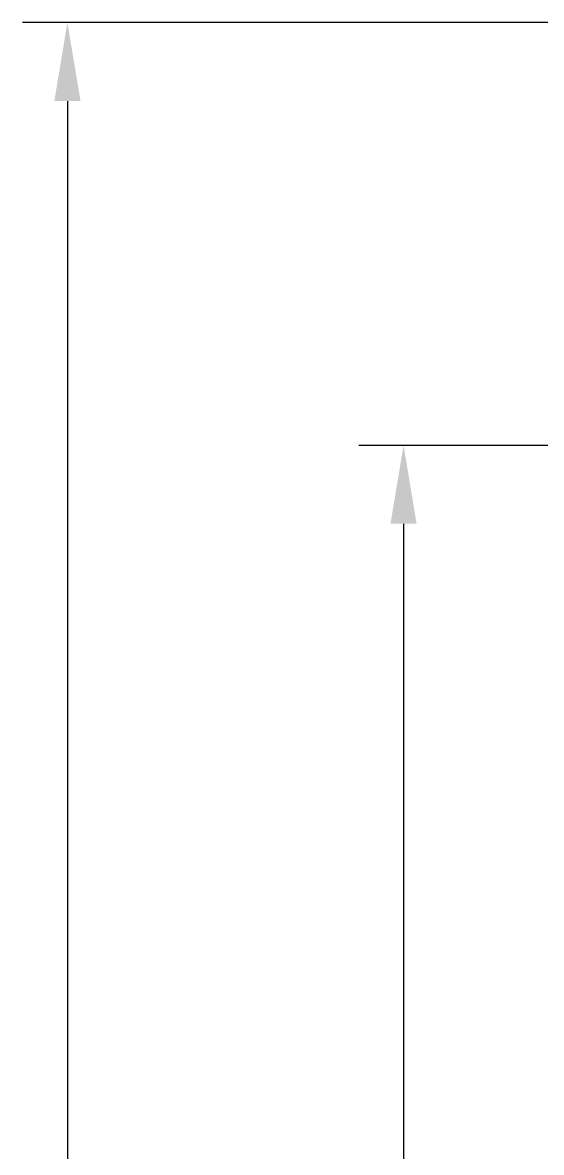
# Model space of a CAD drawing. Extents: x -6207 to -5787, y -4608 to -3937.
# Drawn here: x -5999.8 to -5976.6, y -4125 to -4074.6 of the extents above; entities that cross this region are included whole.
import ezdxf

# ---------------------------------------------------------------- set-up
doc = ezdxf.new("R2010")
doc.units = 0
doc.header["$LTSCALE"] = 7
doc.layers.add('D', color=2, linetype='CONTINUOUS')

msp = doc.modelspace()

# ---------------------------------------------------------------- linework, layer by layer
at = {"layer": 'D'}
for p, q in [((-5952.33491, -4074.55977), (-5999.799, -4074.55977)), ((-5997.799, -4078.05977), (-5997.799, -4552.31485)), ((-5955.24, -4093.4196), (-5984.799, -4093.4196)), ((-5982.799, -4096.9196), (-5982.799, -4552.31485))]:
    msp.add_line(p, q, dxfattribs=at)
for points in [[(-5998.38233, -4078.05977), (-5997.21566, -4078.05977), (-5997.799, -4074.55977)], [(-5983.38233, -4096.9196), (-5982.21566, -4096.9196), (-5982.799, -4093.4196)]]:
    msp.add_solid(points, dxfattribs=at)

doc.saveas('drawing.dxf')
